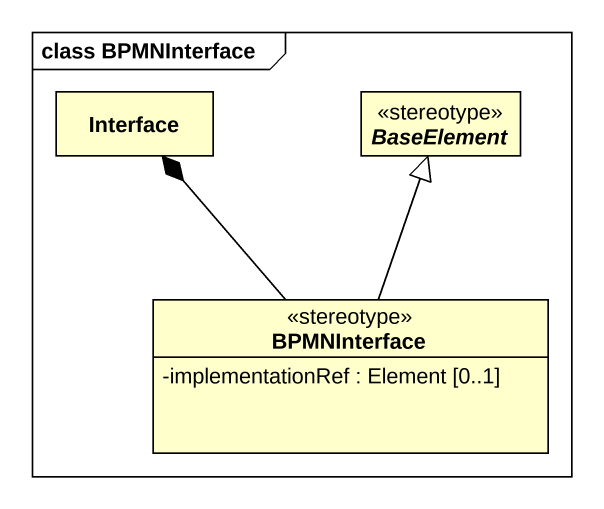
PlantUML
@startuml
mainframe class BPMNInterface
hide circle
hide empty members
skinparam classAttributeIconSize 0
class "Interface" as Interface_
abstract class BaseElement <<stereotype>>
class BPMNInterface <<stereotype>> {
  -implementationRef : Element [0..1]
}
BPMNInterface -up-* Interface_
BPMNInterface -up-|> BaseElement
@enduml
